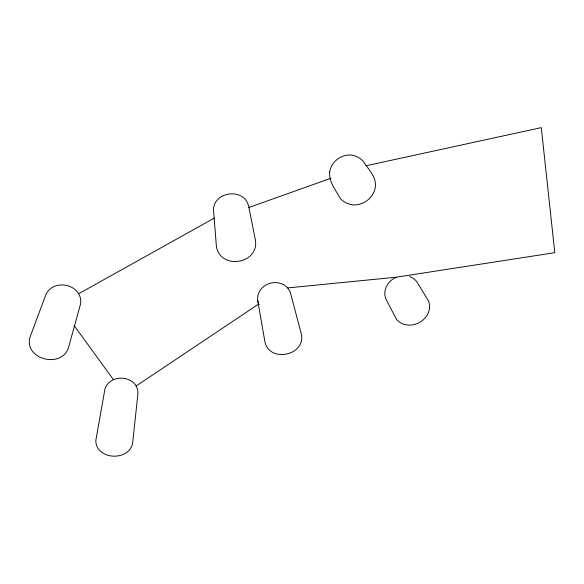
<?xml version="1.0" encoding="UTF-8"?>
<svg xmlns="http://www.w3.org/2000/svg" width="584" height="584" viewBox="0 0 584 584"><rect width="100%" height="100%" fill="white"/><g stroke="black" fill="none" stroke-linecap="round" stroke-linejoin="round"><path stroke-width="0.88" d="M74.117 325.529L113.449 379.702A16.775 14.162 1.5 0 1 136.16 385.98L258.332 304.257L259.033 304.687A16.892 15.199 -12.6 0 1 265.764 285.131A16.892 15.199 -12.6 0 1 287.664 287.927L396.222 277.21L554.8 252.675L541.288 127.633L365.883 165.79M113.449 379.702C108.653 381.841 104.799 386.301 104.456 391.681L95.798 440.672C96.207 460.637 130.663 461.594 132.758 441.957L137.977 393.156L137.627 389.477L136.16 385.98M396.222 277.21L392.156 279.561L388.783 282.751L386.338 286.554L384.987 290.708L384.819 294.92L385.827 298.906L396.631 319.579L399.821 322.419L403.799 324.324L408.282 325.157L412.976 324.872L417.575 323.492L421.765 321.105L425.269 317.871L427.853 314.002L429.342 309.761L429.62 305.417L428.671 301.271L416.538 281.233L413.487 278.407L409.647 276.488M78.599 293.759C71.591 281.743 50.45 281.7 45.537 295.541L29.894 337.428C24.097 359.248 60.97 368.752 68.291 348.268L80.059 305.775A18.031 15.658 10.9 0 0 78.599 293.759L214.394 218.044M248.915 207.481C245.127 185.807 209.904 191.523 213.781 213.43L216.445 246.981C221.088 270.166 259.084 263.873 255.442 240.294L248.915 207.481L330.88 178.266M287.664 287.927L289.89 291.277L291.058 295.073L301.614 335.179C304.541 356.065 269.063 362.671 264.902 341.728L257.792 300.913M329.712 171.864C328.639 181.77 335.785 189.88 340.041 198.217C343.304 202.006 347.918 204.305 352.867 204.853C363.27 205.663 373.41 197.976 375.22 187.661C377.074 177.346 368.453 169.667 363.547 161.71C360.452 157.965 356.006 155.651 351.203 155.067C341.085 154.176 331.223 161.79 329.712 171.864"/></g></svg>
